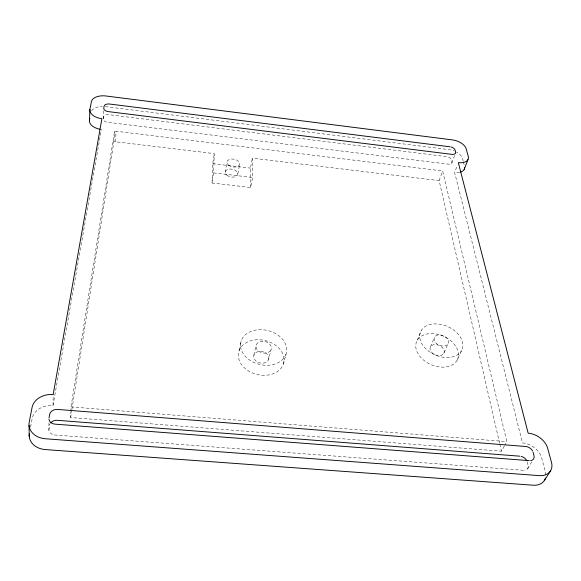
<?xml version="1.0" encoding="UTF-8"?>
<svg xmlns="http://www.w3.org/2000/svg" width="581" height="581" viewBox="0 0 581 581"><rect width="100%" height="100%" fill="white"/><g stroke="black" fill="none" stroke-linecap="round" stroke-linejoin="round"><path stroke-width="0.44" stroke-dasharray="2.9 2.18" d="M523.466 470.298L54.904 435.002A6.965 5.541 -4.9 0 1 48.898 430.165L48.949 422.917M30.553 427.02L32.216 418.364A18.469 14.54 -4.8 0 1 53.038 405.48L53.169 394.528M48.898 430.165L49.581 425.248A6.943 5.505 -4.7 0 1 49.966 424.043M504.344 446.048L501.439 451.19L70.657 417.543L70.831 412.227M70.86 411.341L71.013 406.911L114.559 131.059L442.657 170.967L506.835 441.647L504.766 445.315M499.609 443.23L439.127 180.604L252.328 158.177L252.568 177.459L250.636 187.467L212.05 183.008L213.634 172.906L214.28 153.616L113.891 141.561L114.559 131.059M212.05 183.008L212.719 163.66L214.28 153.616M106.563 122.09A4.96 2.898 5.7 0 1 103.207 118.822L103.629 110.797M115.416 141.742L116.098 131.241M70.657 417.543L71.783 410.375M71.921 409.474L113.891 141.561M225.203 172.31L226.88 162.273M103.207 118.822L103.767 116.302A4.953 2.883 5.8 0 1 108.93 114.689L447.377 156.725A4.641 2.629 18.5 0 1 451.495 159.913L452.025 162.433A4.655 2.644 18.6 0 1 448.249 164.132L107.645 122.3M53.038 405.48L101.348 129.447A13.305 7.785 5.5 0 1 99.867 129.214M237.883 173.799L239.677 163.791M250.636 187.467L250.44 168.134L252.328 158.177M239.118 350.692L241.304 340.553M253.882 355.056L256.228 344.961M268.662 359.421A7.713 5.81 13.5 0 0 259.141 351.411A7.713 5.81 13.5 0 0 255.981 360.975A7.713 5.81 13.5 0 0 268.662 359.421L271.182 349.37A7.8 5.81 13.5 0 0 261.537 341.323A7.8 5.81 13.5 0 0 258.371 350.895A7.8 5.81 13.5 0 0 271.182 349.37M283.463 363.793A23.146 17.423 13.5 0 0 254.572 339.987A23.146 17.423 13.5 0 0 245.545 368.819A23.146 17.423 13.5 0 0 283.463 363.793L286.15 353.785A23.407 17.437 13.5 0 0 256.889 329.877A23.407 17.437 13.5 0 0 247.84 358.724A23.407 17.437 13.5 0 0 286.15 353.785M439.127 180.604L442.657 170.967M451.844 163L455.177 154.052M545.828 475.098A17.706 12.629 33 0 0 545.385 471.946L541.659 457.872A17.43 12.361 32.1 0 0 522.472 442.896L454.632 172.419L457.407 165.084M417.34 340.103L421.276 330.4M430.514 346.755L434.61 337.082M443.782 353.451A7.444 5.171 23.6 0 0 436.04 344.562A7.444 5.171 23.6 0 0 431.581 352.362A7.444 5.171 23.6 0 0 443.782 353.451L448.031 343.821A7.524 5.171 23.4 0 0 440.18 334.91A7.524 5.171 23.4 0 0 435.706 342.703A7.524 5.171 23.4 0 0 448.031 343.821M457.145 360.198A22.339 15.52 23.6 0 0 433.608 333.654A22.339 15.52 23.6 0 0 420.6 357.235A22.339 15.52 23.6 0 0 457.145 360.198L461.554 350.604A22.572 15.513 23.4 0 0 437.675 323.987A22.572 15.513 23.4 0 0 424.646 347.554A22.572 15.513 23.4 0 0 461.554 350.604M527.65 468.642L531.731 461.96M71.013 406.911L506.835 441.647M213.634 172.906L252.568 177.459M212.719 163.66L250.44 168.134M105.343 106.628L448.917 149.615A12.332 6.95 18.6 0 1 454.146 150.98M463.18 161.068L462.505 158.533A12.332 6.95 18.6 0 0 456.586 152.135M463.398 161.91L464.292 165.287M527.236 461.895L528.122 465.417A6.594 4.713 32.5 0 1 524.766 470.261M499.813 444.116L501.439 451.19M459.615 172.274A12.448 7.074 18.8 0 1 454.632 172.419M91.595 110.833A13.174 7.64 5.6 0 1 102.43 106.454M228.747 165.353A6.464 3.958 10.5 0 0 239.452 164.801A6.464 3.958 10.5 0 0 231.63 158.998A6.464 3.958 10.5 0 0 228.747 165.353M227.048 175.397A6.406 3.973 10.5 0 0 237.658 174.808A6.406 3.973 10.5 0 0 229.916 169.013A6.406 3.973 10.5 0 0 227.048 175.397"/><path stroke-width="0.87" d="M99.867 129.214A13.305 7.785 5.5 0 1 89.481 120.071L89.924 109.322L91.391 101.748A13.298 7.604 5.8 0 1 105.909 95.981L452.461 139.898A12.441 6.914 18.5 0 1 466.202 148.823L468.264 156.398A12.557 7.045 18.7 0 1 458.329 162.636L528.165 433.165A17.641 12.383 31.7 0 1 547.643 448.22L551.485 462.353A17.917 12.659 32.6 0 1 539.132 475.621L45.369 438.757A18.977 14.975 -5.2 0 1 29.224 422.169L32.078 407.412A18.708 14.59 -4.3 0 1 53.169 394.528L101.907 118.706A13.428 7.749 5.6 0 1 89.924 109.322M49.022 418.044L49.668 414.355A7.03 5.519 -4.1 0 1 57.57 409.423L525.74 446.491A6.645 4.699 31.8 0 1 532.632 451.038M104.108 106.229L103.774 108.124A5.011 2.883 5.9 0 0 108.255 111.603L451.858 154.357A4.692 2.629 18.5 0 0 455.649 152.68M89.481 120.071L89.808 118.379M464.226 169.325L467.981 159.586M544.259 480.647L550.396 471.075M529.32 460.646L55.072 424.152A7.059 5.556 -4.3 0 1 48.978 419.293M520.002 456.194L57.381 420.317A6.943 5.505 -4.7 0 0 50.678 422.924M449.941 146.782L109.54 104.028A4.997 2.869 5.9 0 0 104.34 105.619M455.598 152.062L455.112 150.167A4.684 2.615 18.4 0 0 450.943 146.978M533.089 452.229L534.004 455.765A6.674 4.721 32.1 0 1 530.635 460.617M29.05 425.539L29.224 436.44M29.268 433.913A18.737 14.91 -5.8 0 0 45.333 449.571L533.082 485.208A17.706 12.629 33 0 0 545.443 478.047M521.353 456.426A6.573 4.692 32.3 0 1 526.793 460.711M464.677 167.807A12.448 7.074 18.8 0 1 460.334 172.099"/></g></svg>
